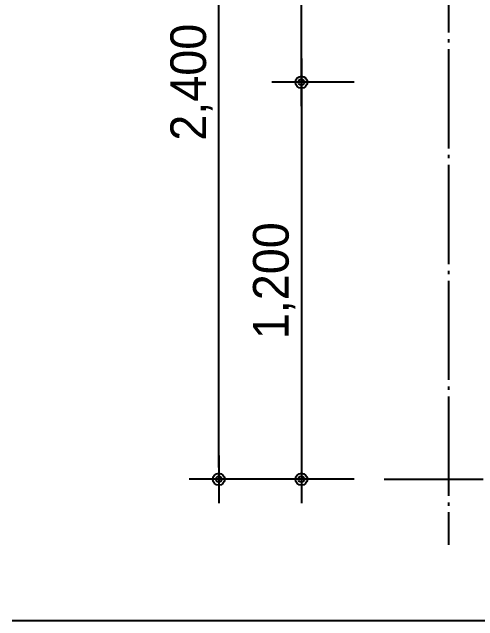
# Model space of a CAD drawing. Header units: millimetres. Extents: x 555 to 100215, y 750 to 17024.
# Drawn here: x 555 to 1964, y 1250 to 3090 of the extents above; entities that cross this region are included whole.
import ezdxf

# ---------------------------------------------------------------- set-up
doc = ezdxf.new("R2010")
doc.units = ezdxf.units.MM
doc.linetypes.add('CEN', pattern=[35, 30, -2, 1, -2])
doc.layers.add('$ZCDB_AUDIT_GENERATED_600D18', color=7, linetype='Continuous')
doc.layers.add('CEN', color=1, linetype='CEN')
doc.styles.add('나눔고딕', font='')
doc.styles.get('나눔고딕').set_extended_font_data('Dotum')
doc.dimstyles.new('DIM_600(외부치수)', dxfattribs={"dimscale": 400, "dimtxt": 3.3, "dimasz": 1, "dimexe": 2, "dimexo": 2, "dimgap": 1, "dimtad": 1, "dimdec": 0, "dimdsep": 46, "dimlunit": 6, "dimtxsty": '나눔고딕', "dimblk1": 'DIMDOT', "dimblk2": 'DIMDOT', "dimsah": 1, "dimcen": 2.5, "dimdle": 1.5, "dimclrd": 8, "dimclre": 8, "dimclrt": 3, "dimadec": 0, "dimazin": 0, "dimtfac": 1, "dimtdec": 0, "dimtix": 1, "dimtmove": 2, "dimatfit": 3, "dimldrblk": 'DIMDOT', "dimfxl": 1, "dimtvp": 1, "dimtolj": 1, "dimtzin": 0, "dimarcsym": 0})

# ---------------------------------------------------------------- blocks, each defined once
blk = doc.blocks.new('DIMDOT')
at = {"color": 0}
blk.add_line((-2, 0), (2, 0), dxfattribs=at)
for radius in [0.5, 0.25]:
    blk.add_circle((0, 0), radius, dxfattribs=at)
blk = doc.blocks.new('*D260')
at = {"layer": '$ZCDB_AUDIT_GENERATED_600D18', "color": 8, "lineweight": -2, "transparency": 16777216}
for p, q in [((1590.2, 4077.9, 0), (1090.2, 4077.9, 0)), ((1180.2, 1713.9, 0), (1180.2, 4041.9, 0)), ((1590.2, 1677.9, 0), (1090.2, 1677.9, 0))]:
    blk.add_line(p, q, dxfattribs=at)
at = {"layer": 'Defpoints', "color": 0, "transparency": 16777216}
for p in [(1180.2, 4077.9, 0), (1680.2, 4077.9, 0), (1680.2, 1677.9, 0)]:
    blk.add_point(p, dxfattribs=at)
at = {"layer": '$ZCDB_AUDIT_GENERATED_600D18', "color": 8, "lineweight": -2, "transparency": 16777216, "xscale": 36, "yscale": 36, "zscale": 36}
for p, rotation in [((1180.2, 4077.9, 0), 90), ((1180.2, 1677.9, 0), 270)]:
    blk.add_blockref('DIMDOT', p, dxfattribs=dict(at, rotation=rotation))
at = {"layer": '$ZCDB_AUDIT_GENERATED_600D18', "color": 3, "transparency": 16777216, "insert": (1097.7, 2877.9, 0), "char_height": 108, "attachment_point": 5, "rotation": 90, "style": '나눔고딕'}
blk.add_mtext('\\A1;2,400', dxfattribs=at)
blk = doc.blocks.new('*D261')
at = {"layer": '$ZCDB_AUDIT_GENERATED_600D18', "color": 8, "lineweight": -2, "transparency": 16777216}
for p, q in [((1590.2, 2877.9), (1340.2, 2877.9)), ((1430.2, 2841.9), (1430.2, 1713.9)), ((1590.2, 1677.9), (1340.2, 1677.9))]:
    blk.add_line(p, q, dxfattribs=at)
at = {"layer": 'Defpoints', "color": 0, "transparency": 16777216}
for p in [(1680.2, 2877.9, 0), (1430.2, 1677.9), (1680.2, 1677.9, 0)]:
    blk.add_point(p, dxfattribs=at)
at = {"layer": '$ZCDB_AUDIT_GENERATED_600D18', "color": 8, "lineweight": -2, "transparency": 16777216, "xscale": 36, "yscale": 36, "zscale": 36}
for p, rotation in [((1430.2, 2877.9), 90), ((1430.2, 1677.9), 270)]:
    blk.add_blockref('DIMDOT', p, dxfattribs=dict(at, rotation=rotation))
at = {"layer": '$ZCDB_AUDIT_GENERATED_600D18', "color": 3, "transparency": 16777216, "insert": (1347.7, 2277.9), "char_height": 108, "attachment_point": 5, "rotation": 90, "style": '나눔고딕'}
blk.add_mtext('\\A1;1,200', dxfattribs=at)
blk = doc.blocks.new('*D262')
at = {"layer": '$ZCDB_AUDIT_GENERATED_600D18', "color": 8, "lineweight": -2, "transparency": 16777216}
for p, q in [((1590.2, 4077.9), (1340.2, 4077.9)), ((1430.2, 2913.9), (1430.2, 4041.9)), ((1590.2, 2877.9), (1340.2, 2877.9))]:
    blk.add_line(p, q, dxfattribs=at)
at = {"layer": 'Defpoints', "color": 0, "transparency": 16777216}
for p in [(1430.2, 4077.9), (1680.2, 4077.9, 0), (1680.2, 2877.9, 0)]:
    blk.add_point(p, dxfattribs=at)
at = {"layer": '$ZCDB_AUDIT_GENERATED_600D18', "color": 8, "lineweight": -2, "transparency": 16777216, "xscale": 36, "yscale": 36, "zscale": 36}
for p, rotation in [((1430.2, 4077.9), 90), ((1430.2, 2877.9), 270)]:
    blk.add_blockref('DIMDOT', p, dxfattribs=dict(at, rotation=rotation))
at = {"layer": '$ZCDB_AUDIT_GENERATED_600D18', "color": 3, "transparency": 16777216, "insert": (1347.7, 3477.9), "char_height": 108, "attachment_point": 5, "rotation": 90, "style": '나눔고딕'}
blk.add_mtext('\\A1;1,200', dxfattribs=at)

msp = doc.modelspace()

# ---------------------------------------------------------------- linework, layer by layer
at = {"color": 4}
msp.add_line((22275, 1250), (555, 1250), dxfattribs=at)
at = {"layer": 'CEN', "ltscale": 10}
for p, q in [((1875.22, 4377.95, 0), (1875.22, 1479.95, 0)), ((1680.22, 1677.95, 0), (5365.22, 1677.95, 0))]:
    msp.add_line(p, q, dxfattribs=at)

# ---------------------------------------------------------------- dimensions: what is measured, and where the dimension line sits
at = {"layer": '$ZCDB_AUDIT_GENERATED_600D18'}
for p1, p2, distance, picture, middle in [((1680.22, 1677.95, 0), (1680.22, 4077.95, 0), 500, '*D260', (1097.75, 2877.95, 0)), ((1680.22, 2877.95, 0), (1680.22, 4077.95, 0), 250, '*D262', (1347.75, 3477.95, 0)), ((1680.22, 2877.95, 0), (1680.22, 1677.95, 0), -250, '*D261', (1347.75, 2277.95, 0))]:
    dim = msp.add_aligned_dim(p1=p1, p2=p2, distance=distance, dimstyle='DIM_600(외부치수)', override={"dimscale": 300, "dimtxt": 0.36, "dimasz": 0.12, "dimexe": 0.3, "dimexo": 0.3, "dimgap": 0.06, "dimdec": 1, "dimblk1": 'DIMDOT', "dimblk2": 'DIMDOT', "dimdle": 0.06}, dxfattribs=at)
    dim.commit()
    dim.dimension.update_dxf_attribs({"geometry": picture, "text_midpoint": middle})

doc.saveas('drawing.dxf')
